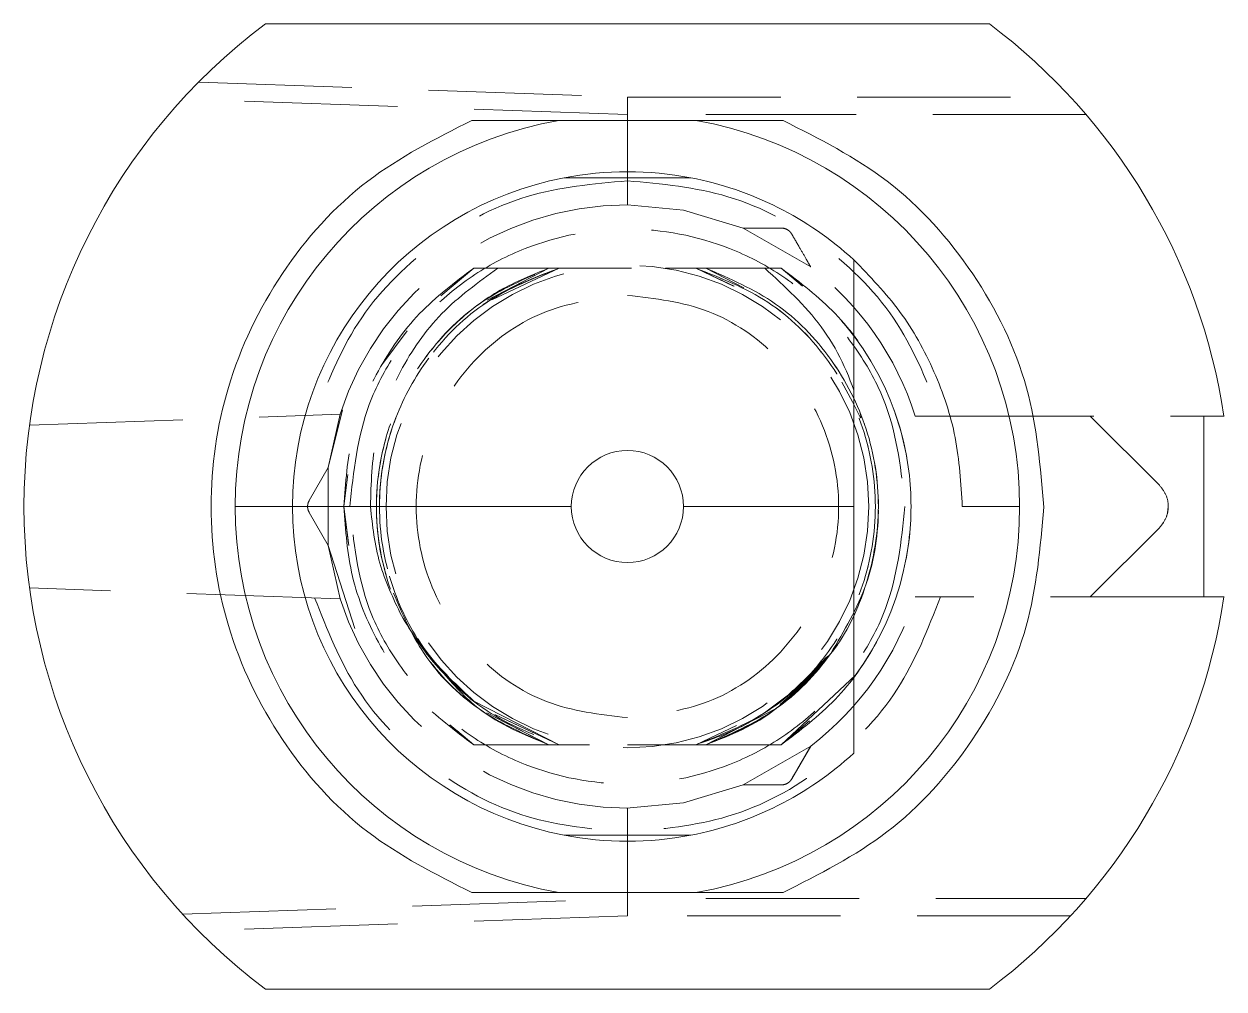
# Model space of a CAD drawing. Header units: millimetres. Extents: x -17 to 589, y 5 to 415.
# Drawn here: x 134.16 to 144.1, y 316.99 to 324.99 of the extents above; entities that cross this region are included whole.
import ezdxf

# ---------------------------------------------------------------- set-up
doc = ezdxf.new("R2010")
doc.units = ezdxf.units.MM
doc.linetypes.add('HIDDEN', pattern=[1.905, 1.27, -0.635])

msp = doc.modelspace()

# ---------------------------------------------------------------- linework, layer by layer
at = {"color": 7, "linetype": 'Continuous', "lineweight": 15}
for p, q in [((142.1569, 324.9889), (136.1569, 324.9889)), ((144.1004, 321.7389), (143.9319, 321.7389)), ((143.9319, 320.2389), (143.9319, 321.7389)), ((136.3819, 320.9889), (135.9069, 320.9889)), ((136.3819, 320.9889), (138.6922, 320.9889)), ((139.6217, 320.9889), (141.0319, 320.9889)), ((142.4069, 320.9889), (141.9319, 320.9889)), ((144.1004, 320.2389), (143.9319, 320.2389)), ((136.1569, 316.9889), (142.1569, 316.9889))]:
    msp.add_line(p, q, dxfattribs=at)
at = {"color": 7, "linetype": 'HIDDEN', "lineweight": 0}
for p, q in [((135.6044, 324.5074), (139.1569, 324.3833)), ((139.1569, 324.2389), (135.4712, 324.3676)), ((139.1569, 324.2389), (139.1569, 324.3832)), ((139.1569, 324.3832), (142.8282, 324.3832)), ((139.1569, 324.2389), (139.1569, 323.6889)), ((142.9566, 324.2389), (139.8072, 324.2389)), ((139.1569, 323.4889), (139.1569, 323.6889)), ((140.1168, 323.2973), (140.4319, 323.2973)), ((140.6761, 322.9744), (140.1168, 323.2973)), ((137.8834, 322.9639), (137.6099, 322.7347)), ((138.506, 322.9639), (137.8834, 322.9639)), ((138.506, 322.9639), (137.9937, 322.7005)), ((138.0344, 322.7015), (138.5909, 322.9639)), ((138.5909, 322.9639), (138.0344, 322.7015)), ((138.0344, 322.7015), (138.5909, 322.9638)), ((138.5909, 322.9638), (138.0344, 322.7015)), ((138.8417, 322.9639), (138.0843, 322.9639)), ((138.0843, 322.9639), (138.506, 322.9639)), ((139.1904, 322.9639), (138.8417, 322.9639)), ((140.4305, 322.9639), (139.4722, 322.9639)), ((139.7229, 322.9639), (140.0402, 322.8143)), ((140.0359, 322.8164), (139.7229, 322.9639)), ((140.1578, 322.9639), (139.8078, 322.9639)), ((139.8078, 322.9639), (140.1578, 322.9639)), ((140.1227, 322.802), (139.8078, 322.9639)), ((140.6087, 322.8145), (140.4305, 322.9639)), ((137.3324, 322.4455), (137.1218, 322.1639)), ((136.797, 321.7897), (136.6779, 321.3118)), ((134.2027, 321.6639), (136.7768, 321.7538)), ((136.6779, 321.3118), (136.7768, 321.7538)), ((141.7507, 321.7389), (143.9319, 321.7389)), ((142.9918, 321.7389), (143.565, 321.1657)), ((136.5203, 321.0389), (136.6779, 321.3118)), ((136.6779, 321.3118), (136.6779, 320.666)), ((136.8402, 321.2538), (136.8069, 320.9889)), ((136.8069, 320.9889), (136.8475, 320.6652)), ((136.8069, 320.9889), (136.8458, 320.6786)), ((136.6779, 320.666), (136.5203, 320.9389)), ((143.565, 320.8121), (142.9918, 320.2389)), ((136.7768, 320.224), (136.6779, 320.666)), ((136.6779, 320.666), (136.898, 319.9779)), ((136.7768, 320.224), (134.2027, 320.3139)), ((143.9319, 320.2389), (141.7507, 320.2389)), ((141.0461, 319.5913), (140.4305, 319.0139)), ((138.5909, 319.0139), (137.8854, 319.3751)), ((140.3796, 319.3079), (139.8078, 319.0139)), ((140.3795, 319.3078), (139.8078, 319.0139)), ((137.992, 319.2782), (138.506, 319.0139)), ((138.506, 319.0139), (137.992, 319.2782)), ((138.5909, 319.0139), (138.0588, 319.2648)), ((138.0588, 319.2648), (138.5909, 319.0139)), ((138.5909, 319.0139), (138.0589, 319.2648)), ((138.0589, 319.2648), (138.5909, 319.0139)), ((138.0591, 319.2437), (138.506, 319.0139)), ((138.506, 319.0139), (138.0591, 319.2437)), ((138.5909, 319.0139), (138.121, 319.2355)), ((138.1211, 319.2354), (138.5909, 319.0139)), ((140.4305, 319.0139), (140.6665, 319.2117)), ((137.686, 319.1793), (137.8834, 319.0139)), ((137.7441, 319.1306), (137.8834, 319.0139)), ((140.0619, 319.1737), (139.7229, 319.0139)), ((139.7229, 319.0139), (140.0619, 319.1737)), ((139.8078, 319.0139), (140.0489, 319.1378)), ((138.156, 319.0139), (137.8834, 319.0139)), ((137.8834, 319.0139), (138.506, 319.0139)), ((138.5909, 319.0139), (138.8417, 319.0139)), ((139.1569, 319.0139), (139.425, 319.0139)), ((139.2385, 319.0139), (139.4722, 319.0139)), ((139.4722, 319.0139), (139.7229, 319.0139)), ((140.4305, 319.0139), (139.8078, 319.0139)), ((140.1168, 318.6805), (140.6761, 319.0034)), ((140.4305, 319.0139), (140.1578, 319.0139)), ((140.6761, 319.0034), (140.5185, 318.7305)), ((139.1569, 318.2889), (139.1569, 318.4889)), ((138.6325, 318.2639), (138.6325, 318.2639)), ((139.1569, 318.2889), (139.1569, 317.7389)), ((135.4712, 317.6102), (139.1569, 317.7389)), ((139.1569, 317.7389), (139.1569, 317.5945)), ((139.8072, 317.7389), (142.9566, 317.7389)), ((139.1569, 317.5945), (135.6044, 317.4704)), ((142.8282, 317.5946), (139.1569, 317.5946))]:
    msp.add_line(p, q, dxfattribs=at)
at = {"color": 7, "linetype": 'HIDDEN', "lineweight": 0, "flags": 128}
for points in [[(139.1569, 323.4889), (139.6226, 323.4452), (140.1168, 323.2973)], [(137.8834, 322.9639), (137.8834, 322.9639)], [(137.8834, 322.9639), (137.8834, 322.9639)], [(137.8834, 322.9639), (137.8834, 322.9639)], [(137.8834, 322.9639), (137.8834, 322.9639)], [(137.8834, 322.9639), (137.8834, 322.9639)], [(137.8834, 322.9639), (137.8834, 322.9639)], [(137.8834, 322.9639), (137.8834, 322.9639)], [(138.8417, 322.9639), (138.8417, 322.9639)], [(139.4722, 322.9639), (139.4722, 322.9639)], [(140.4305, 322.9639), (140.4305, 322.9639)], [(140.4305, 322.9639), (140.4305, 322.9639)], [(140.4305, 322.9639), (140.4305, 322.9639)], [(140.4305, 322.9639), (140.4305, 322.9639)], [(140.4305, 322.9639), (140.4305, 322.9639)], [(140.4305, 322.9639), (140.4305, 322.9639)], [(140.4305, 322.9639), (140.4305, 322.9639)], [(140.4305, 322.9639), (140.4305, 322.9639)], [(138.1297, 322.7681), (138.1297, 322.7681)], [(137.3777, 322.0161), (137.3777, 322.0161)], [(141.0862, 321.765), (141.0899, 321.7364), (141.09, 321.7275), (141.0898, 321.7262), (141.0894, 321.7253), (141.0893, 321.7252), (141.0892, 321.7251), (141.0892, 321.7251), (141.0891, 321.7251), (141.0891, 321.7251), (141.0891, 321.7251), (141.0891, 321.7251), (141.0892, 321.7251), (141.0894, 321.7251), (141.0895, 321.7251), (141.0895, 321.7251), (141.0895, 321.7251), (141.0895, 321.7251), (141.0895, 321.7251), (141.0894, 321.7251), (141.0892, 321.725), (141.089, 321.725), (141.0889, 321.7249), (141.0889, 321.7249), (141.0889, 321.7249), (141.0888, 321.7249), (141.0888, 321.7249), (141.0888, 321.7249), (141.0885, 321.7249), (141.0881, 321.725), (141.0875, 321.7254), (141.0849, 321.7283), (141.0207, 321.8578), (140.9335, 322.0208)], [(137.8834, 319.0139), (137.8834, 319.0139)], [(138.5909, 319.0139), (138.5909, 319.0139)], [(138.5909, 319.0139), (138.5909, 319.0139)], [(138.5909, 319.0139), (138.5909, 319.0139)], [(138.5909, 319.0139), (138.5909, 319.0139)], [(138.5909, 319.0139), (138.5909, 319.0139)], [(138.5909, 319.0139), (138.5909, 319.0139)], [(138.5909, 319.0139), (138.5909, 319.0139)], [(138.5909, 319.0139), (138.5909, 319.0139)], [(139.7229, 319.0139), (139.7229, 319.0139)], [(139.7229, 319.0139), (139.7229, 319.0139)], [(139.7229, 319.0139), (139.7229, 319.0139)], [(139.7229, 319.0139), (139.7229, 319.0139)], [(139.7229, 319.0139), (139.7229, 319.0139)], [(140.4305, 319.0139), (140.4305, 319.0139)], [(140.1168, 318.6805), (139.6226, 318.5326), (139.1485, 318.4889)]]:
    msp.add_lwpolyline(points, dxfattribs=at)
at = {"color": 7, "linetype": 'HIDDEN', "lineweight": 0}
msp.add_circle((139.1569, 320.9889), 2, dxfattribs=at)
at = {"color": 7, "linetype": 'Continuous', "lineweight": 15}
for radius, start, end in [(5, 126.8699, 233.1301), (5, 8.62693, 53.1301), (3.25, 100.06327, 180), (3.25, 0, 79.93673), (2.775, 79.10668, 100.89376), (2.775, 100.89295, 180), (2.775, 47.49336, 79.10705), (0.4648, 0, 180), (3.25, 180, 259.93673), (2.775, 180, 259.10705), (0.4648, 180, 0), (3.25, 280.06327, 0), (5, 306.8699, 351.37307), (2.775, 280.89324, 312.50663), (2.775, 259.10676, 280.89295)]:
    msp.add_arc((139.1569, 320.9889), radius, start, end, dxfattribs=at)
at = {"color": 7, "linetype": 'HIDDEN', "lineweight": 0}
for radius, start, end in [(2.5, 90, 162.18431), (2.35, 323.50581, 57.18508), (2.5, 17.4576, 52.57976), (2.5, 197.81569, 270), (2.5, 307.42024, 342.5424)]:
    msp.add_arc((139.1569, 320.9889), radius, start, end, dxfattribs=at)
at = {"color": 7, "linetype": 'Continuous', "lineweight": 15}
for points, knots in [([(137.8675, 317.7889), (137.5685, 317.9398), (136.9568, 318.2486), (136.2548, 319.0319), (135.8063, 319.9716), (135.6584, 320.9889), (135.8063, 322.0062), (136.2548, 322.9459), (136.9568, 323.7292), (137.5685, 324.038), (137.8675, 324.1889)], [0, 0, 0, 0, 0.122204, 0.25, 0.377796, 0.5, 0.622204, 0.75, 0.877796, 1, 1, 1, 1]), ([(138.589, 324.1889), (138.5885, 324.1889), (138.5873, 324.1889), (138.5756, 324.1889), (138.5322, 324.1889), (138.3357, 324.1889), (138.1017, 324.1889), (137.9055, 324.1889), (137.8675, 324.1889)], [0, 0, 0, 0, 0.016929, 0.039301, 0.081695, 0.236198, 0.852157, 1, 1, 1, 1]), ([(139.7248, 324.1889), (139.5489, 324.1889), (139.1965, 324.1889), (138.8033, 324.1889), (138.6109, 324.1889), (138.589, 324.1889)], [0, 0, 0, 0, 0.4691002, 0.9396132, 1, 1, 1, 1]), ([(140.4463, 324.1889), (140.3118, 324.1889), (140.138, 324.1889), (139.9437, 324.1889), (139.8631, 324.1889), (139.8091, 324.1889), (139.7695, 324.1889), (139.7433, 324.1889), (139.7293, 324.1889), (139.7252, 324.1889), (139.7249, 324.1889), (139.7248, 324.1889)], [0, 0, 0, 0, 0.52193, 0.674707, 0.779637, 0.851731, 0.901665, 0.954566, 0.975881, 0.993094, 1, 1, 1, 1]), ([(140.4463, 324.1889), (140.746, 324.0377), (141.3592, 323.7284), (142.0572, 322.9435), (142.5228, 322.0018), (142.5793, 321.3174), (142.6069, 320.9829)], [0, 0, 0, 0, 0.24439, 0.5, 0.75561, 1, 1, 1, 1]), ([(139.6813, 323.7139), (139.3912, 323.7139), (139.0381, 323.7139), (138.694, 323.7139), (138.6325, 323.7139)], [0, 0, 0, 0, 0.821497, 1, 1, 1, 1]), ([(141.0319, 320.9889), (141.0319, 321.1838), (141.0319, 321.6882), (141.0319, 322.37), (141.0319, 322.819), (141.0319, 323.0346)], [0, 0, 0, 0, 0.246526, 0.63814, 1, 1, 1, 1]), ([(141.9319, 320.9889), (141.9205, 321.1807), (141.8977, 321.5642), (141.7129, 322.1134), (141.4329, 322.6206), (141.1656, 322.8966), (141.0319, 323.0346)], [0, 0, 0, 0, 0.25, 0.5, 0.75, 1, 1, 1, 1]), ([(142.6069, 320.9829), (142.5783, 320.6494), (142.5197, 319.9671), (142.0535, 319.0294), (141.3566, 318.2478), (140.7452, 317.9396), (140.4463, 317.7889)], [0, 0, 0, 0, 0.244424, 0.5, 0.755576, 1, 1, 1, 1]), ([(141.0319, 318.9432), (141.0319, 319.3808), (141.0319, 319.9837), (141.0319, 320.7726), (141.0319, 320.9889)], [0, 0, 0, 0, 0.725757, 1, 1, 1, 1]), ([(138.6325, 318.2639), (138.9226, 318.2639), (139.2757, 318.2639), (139.6199, 318.2639), (139.6813, 318.2639)], [0, 0, 0, 0, 0.821486, 1, 1, 1, 1]), ([(138.589, 317.7889), (138.5885, 317.7889), (138.5873, 317.7889), (138.5756, 317.7889), (138.5322, 317.7889), (138.3357, 317.7889), (138.1017, 317.7889), (137.9055, 317.7889), (137.8675, 317.7889)], [0, 0, 0, 0, 0.0169294, 0.0393005, 0.081695, 0.2361978, 0.8521567, 1, 1, 1, 1]), ([(139.7248, 317.7889), (139.5489, 317.7889), (139.1965, 317.7889), (138.8033, 317.7889), (138.6109, 317.7889), (138.589, 317.7889)], [0, 0, 0, 0, 0.4691, 0.939613, 1, 1, 1, 1]), ([(140.4463, 317.7889), (140.3118, 317.7889), (140.138, 317.7889), (139.9437, 317.7889), (139.8631, 317.7889), (139.8091, 317.7889), (139.7695, 317.7889), (139.7433, 317.7889), (139.7293, 317.7889), (139.7252, 317.7889), (139.7249, 317.7889), (139.7248, 317.7889)], [0, 0, 0, 0, 0.5219302, 0.6747067, 0.7796367, 0.8517307, 0.9016652, 0.9545658, 0.9758811, 0.9930943, 1, 1, 1, 1])]:
    msp.add_open_spline(points, degree=3, knots=knots, dxfattribs=at)
at = {"color": 7, "linetype": 'HIDDEN', "lineweight": 0}
for points, knots in [([(139.1569, 323.6889), (138.8749, 323.6632), (138.2958, 323.6105), (137.5112, 323.1846), (136.8822, 322.551), (136.6691, 322.0099), (136.5654, 321.7464)], [0, 0, 0, 0, 0.2434225, 0.5, 0.7565775, 1, 1, 1, 1]), ([(139.1569, 323.6889), (139.4395, 323.6631), (140.02, 323.6101), (140.806, 323.1824), (141.4353, 322.5461), (141.6474, 322.0032), (141.7507, 321.7389)], [0, 0, 0, 0, 0.243392, 0.5, 0.756608, 1, 1, 1, 1]), ([(136.8569, 320.9889), (136.8878, 321.2781), (136.9355, 321.7246), (137.2218, 322.2608), (137.519, 322.6262), (137.885, 322.9254), (138.421, 323.2027), (139.1569, 323.3447), (139.8927, 323.2027), (140.4287, 322.9255), (140.7946, 322.6264), (141.0919, 322.2609), (141.3783, 321.7248), (141.426, 321.2781), (141.4569, 320.9889)], [0, 0, 0, 0, 0.119721, 0.184824, 0.25, 0.315102, 0.380279, 0.5, 0.619721, 0.684824, 0.75, 0.815102, 0.880279, 1, 1, 1, 1]), ([(140.4319, 323.2973), (140.3499, 323.2973), (140.2415, 323.2973), (140.1451, 323.2973), (140.1204, 323.2973), (140.118, 323.2973), (140.1168, 323.2973)], [0, 0, 0, 0, 0.638677, 0.843739, 0.924999, 1, 1, 1, 1]), ([(140.4319, 323.2973), (140.4406, 323.2966), (140.458, 323.2953), (140.4824, 323.2847), (140.5038, 323.2689), (140.5136, 323.2545), (140.5185, 323.2473)], [0, 0, 0, 0, 0.250801, 0.5, 0.7492, 1, 1, 1, 1]), ([(140.5185, 323.2473), (140.5144, 323.2538), (140.5089, 323.2626), (140.4954, 323.2748), (140.488, 323.2801), (140.4825, 323.2836), (140.4766, 323.2868), (140.4681, 323.2907), (140.4504, 323.2966), (140.4398, 323.297), (140.4319, 323.2973)], [0, 0, 0, 0, 0.300148, 0.406676, 0.452606, 0.495873, 0.540099, 0.586724, 0.694539, 1, 1, 1, 1]), ([(140.6761, 322.9744), (140.6755, 322.9754), (140.6743, 322.9775), (140.6619, 322.9989), (140.6318, 323.0511), (140.5815, 323.1382), (140.5406, 323.209), (140.5185, 323.2473)], [0, 0, 0, 0, 0.074114, 0.154923, 0.35991, 0.65372, 1, 1, 1, 1]), ([(138.0843, 322.9639), (137.9214, 322.8467), (137.5977, 322.6139), (137.2569, 322.1209), (137.0432, 321.5695), (137.0329, 321.1815), (137.0278, 320.9889)], [0, 0, 0, 0, 0.255054, 0.506739, 0.755054, 1, 1, 1, 1]), ([(138.506, 322.9639), (138.3688, 322.9091), (138.0943, 322.7995), (137.7383, 322.5295), (137.4443, 322.1964), (137.2282, 321.8071), (137.0985, 321.3812), (137.0633, 320.9382), (137.1166, 320.4947), (137.2285, 320.2211), (137.2845, 320.0843)], [0, 0, 0, 0, 0.125, 0.25, 0.375, 0.5, 0.625, 0.75, 0.875, 1, 1, 1, 1]), ([(138.506, 319.0139), (138.3061, 319.1006), (137.9062, 319.2741), (137.445, 319.7524), (137.1457, 320.3372), (137.0433, 320.9889), (137.1457, 321.6405), (137.445, 322.2254), (137.9062, 322.7037), (138.3061, 322.8772), (138.506, 322.9639)], [0, 0, 0, 0, 0.125, 0.25, 0.375, 0.5, 0.625, 0.75, 0.875, 1, 1, 1, 1]), ([(137.8854, 319.3751), (137.7471, 319.5032), (137.4704, 319.7593), (137.2071, 320.2678), (137.0829, 320.8217), (137.1157, 321.3902), (137.3005, 321.9288), (137.6252, 322.3944), (138.0614, 322.7654), (138.4144, 322.8977), (138.5909, 322.9639)], [0, 0, 0, 0, 0.125, 0.25, 0.375001, 0.500001, 0.625001, 0.750001, 0.875, 1, 1, 1, 1]), ([(138.5909, 322.9639), (138.3841, 322.883), (137.9704, 322.7212), (137.4882, 322.2447), (137.1743, 321.6529), (137.0665, 320.9889), (137.1743, 320.3249), (137.4882, 319.7331), (137.9704, 319.2567), (138.3841, 319.0948), (138.5909, 319.0139)], [0, 0, 0, 0, 0.125, 0.25, 0.375, 0.5, 0.625, 0.75, 0.875, 1, 1, 1, 1]), ([(138.5909, 322.9639), (138.5906, 322.9639), (138.5898, 322.9639), (138.583, 322.9639), (138.5563, 322.9639), (138.5279, 322.9639), (138.506, 322.9639)], [0, 0, 0, 0, 0.068863, 0.145381, 0.344814, 1, 1, 1, 1]), ([(138.5909, 322.9639), (138.5906, 322.9639), (138.5898, 322.9639), (138.5829, 322.9639), (138.5563, 322.9639), (138.5278, 322.9639), (138.506, 322.9639)], [0, 0, 0, 0, 0.068947, 0.145569, 0.345136, 1, 1, 1, 1]), ([(138.506, 322.9639), (138.5277, 322.9639), (138.5558, 322.9639), (138.583, 322.9639), (138.5898, 322.9639), (138.5906, 322.9639), (138.5909, 322.9639)], [0, 0, 0, 0, 0.6595874, 0.8554208, 0.9305688, 1, 1, 1, 1]), ([(139.8078, 322.9639), (139.7862, 322.9639), (139.7581, 322.9639), (139.7309, 322.9639), (139.724, 322.9639), (139.7233, 322.9639), (139.7229, 322.9639)], [0, 0, 0, 0, 0.6593264, 0.8552765, 0.9305099, 1, 1, 1, 1]), ([(139.7229, 322.9639), (139.7233, 322.9639), (139.724, 322.9639), (139.7309, 322.9639), (139.7575, 322.9639), (139.786, 322.9639), (139.8078, 322.9639)], [0, 0, 0, 0, 0.06884, 0.145314, 0.344679, 1, 1, 1, 1]), ([(139.8078, 322.9639), (139.7862, 322.9639), (139.7581, 322.9639), (139.7309, 322.9639), (139.724, 322.9639), (139.7233, 322.9639), (139.7229, 322.9639)], [0, 0, 0, 0, 0.659561, 0.855379, 0.930537, 1, 1, 1, 1]), ([(139.7229, 322.9639), (139.9298, 322.883), (140.3435, 322.7212), (140.8257, 322.2446), (141.1396, 321.6529), (141.2473, 320.9889), (141.1396, 320.3249), (140.8257, 319.7332), (140.3435, 319.2566), (139.9298, 319.0948), (139.7229, 319.0139)], [0, 0, 0, 0, 0.125, 0.25, 0.375, 0.5, 0.625, 0.75, 0.875, 1, 1, 1, 1]), ([(139.7229, 319.0139), (139.9298, 319.0948), (140.3435, 319.2566), (140.8257, 319.7332), (141.1396, 320.3249), (141.2473, 320.9889), (141.1396, 321.6529), (140.8257, 322.2446), (140.3435, 322.7212), (139.9298, 322.883), (139.7229, 322.9639)], [0, 0, 0, 0, 0.125, 0.25, 0.375, 0.5, 0.625, 0.75, 0.875, 1, 1, 1, 1]), ([(139.7229, 322.9638), (139.9297, 322.8829), (140.3434, 322.7211), (140.8256, 322.2446), (141.1395, 321.6529), (141.2473, 320.9889), (141.1395, 320.3249), (140.8256, 319.7332), (140.3434, 319.2567), (139.9297, 319.0949), (139.7229, 319.0139)], [0, 0, 0, 0, 0.125, 0.2499999, 0.3749997, 0.4999996, 0.6249996, 0.7499996, 0.8749997, 1, 1, 1, 1]), ([(139.7229, 319.0139), (139.9297, 319.0949), (140.3434, 319.2567), (140.8256, 319.7332), (141.1395, 320.3249), (141.2473, 320.9889), (141.1395, 321.6529), (140.8256, 322.2446), (140.3434, 322.7211), (139.9297, 322.8829), (139.7229, 322.9638)], [0, 0, 0, 0, 0.125, 0.25, 0.375, 0.5, 0.625, 0.75, 0.875, 1, 1, 1, 1]), ([(139.7229, 322.9638), (139.9297, 322.8829), (140.3434, 322.7211), (140.8256, 322.2446), (141.1395, 321.6529), (141.2473, 320.9889), (141.1395, 320.3249), (140.8256, 319.7332), (140.3434, 319.2567), (139.9297, 319.0949), (139.7229, 319.0139)], [0, 0, 0, 0, 0.125, 0.25, 0.375, 0.5, 0.625, 0.75, 0.875, 1, 1, 1, 1]), ([(139.7229, 319.0139), (139.9297, 319.0949), (140.3434, 319.2567), (140.8256, 319.7332), (141.1395, 320.3249), (141.2473, 320.9889), (141.1395, 321.6529), (140.8256, 322.2446), (140.3434, 322.7211), (139.9297, 322.8829), (139.7229, 322.9638)], [0, 0, 0, 0, 0.125, 0.25, 0.375, 0.5, 0.625, 0.75, 0.875, 1, 1, 1, 1]), ([(140.5323, 319.459), (140.6416, 319.5576), (140.9124, 319.802), (141.1646, 320.3414), (141.2715, 320.9878), (141.1679, 321.6409), (140.8689, 322.2253), (140.4076, 322.7038), (140.0078, 322.8772), (139.8078, 322.9639)], [0, 0, 0, 0, 0.101378, 0.251148, 0.400918, 0.550689, 0.700459, 0.85023, 1, 1, 1, 1]), ([(139.8078, 322.9639), (140.0078, 322.8772), (140.4076, 322.7038), (140.8689, 322.2253), (141.1678, 321.6409), (141.2718, 320.9875), (141.1635, 320.3424), (140.93, 319.8294), (140.6854, 319.6053), (140.601, 319.528)], [0, 0, 0, 0, 0.153218, 0.306436, 0.459655, 0.612873, 0.766091, 0.919309, 1, 1, 1, 1]), ([(139.8078, 319.0139), (140.0077, 319.1006), (140.4076, 319.2741), (140.8688, 319.7524), (141.1681, 320.3372), (141.2705, 320.9889), (141.1681, 321.6405), (140.8688, 322.2254), (140.4076, 322.7037), (140.0077, 322.8772), (139.8078, 322.9639)], [0, 0, 0, 0, 0.1249999, 0.2499999, 0.3749998, 0.4999998, 0.6249998, 0.7499998, 0.8749999, 1, 1, 1, 1]), ([(139.8078, 322.9639), (140.0077, 322.8772), (140.4076, 322.7038), (140.8689, 322.2253), (141.1679, 321.6408), (141.2714, 320.9878), (141.1647, 320.3413), (140.9099, 319.798), (140.6353, 319.5507), (140.5224, 319.449)], [0, 0, 0, 0, 0.149287, 0.298575, 0.447862, 0.59715, 0.746437, 0.895724, 1, 1, 1, 1]), ([(140.8418, 319.7701), (140.953, 319.9576), (141.1753, 320.3325), (141.2686, 320.9902), (141.1686, 321.6402), (140.8687, 322.2255), (140.4076, 322.7037), (140.0078, 322.8772), (139.8078, 322.9639)], [0, 0, 0, 0, 0.1666667, 0.3333333, 0.5, 0.6666666, 0.8333333, 1, 1, 1, 1]), ([(139.8078, 322.9639), (140.0077, 322.8772), (140.4076, 322.7037), (140.8688, 322.2253), (141.168, 321.6408), (141.2711, 320.9881), (141.166, 320.3402), (140.8845, 319.7579), (140.5719, 319.4809), (140.4223, 319.3484)], [0, 0, 0, 0, 0.144563, 0.289127, 0.43369, 0.578253, 0.722817, 0.86738, 1, 1, 1, 1]), ([(140.2959, 322.9639), (140.4627, 322.8112), (140.7965, 322.5057), (141.0106, 322.0533), (141.0768, 321.8006), (141.0862, 321.765)], [0, 0, 0, 0, 0.461832, 0.924144, 1, 1, 1, 1]), ([(141.7507, 321.7389), (141.7229, 321.7389), (141.6677, 321.7389), (141.5995, 321.7389), (141.5504, 321.7389), (141.5447, 321.7389), (141.5418, 321.7389)], [0, 0, 0, 0, 0.25862, 0.513617, 0.75609, 1, 1, 1, 1]), ([(141.4569, 320.9889), (141.426, 320.6997), (141.3783, 320.2532), (141.092, 319.717), (140.7949, 319.3516), (140.4288, 319.0524), (139.8928, 318.7751), (139.1569, 318.6331), (138.4212, 318.7751), (137.8852, 319.0523), (137.5192, 319.3514), (137.2219, 319.7169), (136.9355, 320.253), (136.8878, 320.6997), (136.8569, 320.9889)], [0, 0, 0, 0, 0.119721, 0.184824, 0.25, 0.315102, 0.380279, 0.5, 0.619721, 0.684824, 0.75, 0.815102, 0.880279, 1, 1, 1, 1]), ([(137.2845, 320.0843), (137.2164, 320.227), (137.0795, 320.5139), (137.0451, 320.8299), (137.0278, 320.9889)], [0, 0, 0, 0, 0.497063, 1, 1, 1, 1]), ([(136.5654, 320.2314), (136.6691, 319.9679), (136.8822, 319.4268), (137.5112, 318.7932), (138.2958, 318.3673), (138.8749, 318.3146), (139.1569, 318.2889)], [0, 0, 0, 0, 0.243423, 0.5, 0.756577, 1, 1, 1, 1]), ([(137.2174, 320.2718), (137.2926, 320.099), (137.4545, 319.727), (137.9091, 319.2752), (138.307, 319.101), (138.506, 319.0139)], [0, 0, 0, 0, 0.302544, 0.651272, 1, 1, 1, 1]), ([(141.7507, 320.2389), (141.6474, 319.9746), (141.4353, 319.4317), (140.806, 318.7954), (140.02, 318.3677), (139.4395, 318.3147), (139.1569, 318.2889)], [0, 0, 0, 0, 0.243392, 0.5, 0.756608, 1, 1, 1, 1]), ([(141.7507, 320.2389), (141.7229, 320.2389), (141.6678, 320.2389), (141.5996, 320.2389), (141.5504, 320.2389), (141.5447, 320.2389), (141.5418, 320.2389)], [0, 0, 0, 0, 0.2581054, 0.5125954, 0.7555938, 1, 1, 1, 1]), ([(137.2845, 320.0843), (137.367, 319.9502), (137.5313, 319.6833), (137.7678, 319.4775), (137.8854, 319.3751)], [0, 0, 0, 0, 0.502467, 1, 1, 1, 1]), ([(140.8287, 319.7521), (140.6872, 319.5895), (140.4041, 319.2643), (140.0066, 319.0974), (139.8078, 319.0139)], [0, 0, 0, 0, 0.5, 1, 1, 1, 1]), ([(140.4916, 319.427), (140.5837, 319.5136), (140.6919, 319.6153), (140.796, 319.7288), (140.8179, 319.7484), (140.8249, 319.7522), (140.8272, 319.7526), (140.8281, 319.7524), (140.8285, 319.7522), (140.8287, 319.7521)], [0, 0, 0, 0, 0.805359, 0.945967, 0.982692, 0.993233, 0.996919, 0.998502, 1, 1, 1, 1]), ([(138.506, 319.0139), (138.302, 319.0966), (137.9575, 319.2364), (137.7137, 319.5139), (137.6143, 319.6271)], [0, 0, 0, 0, 0.5921104, 1, 1, 1, 1]), ([(140.601, 319.528), (140.5319, 319.4513), (140.3167, 319.2127), (140.0136, 319.0943), (139.8078, 319.0139)], [0, 0, 0, 0, 0.321279, 1, 1, 1, 1]), ([(139.7229, 319.0139), (139.8621, 319.0621), (140.1406, 319.1585), (140.3746, 319.3375), (140.4916, 319.427)], [0, 0, 0, 0, 0.5000007, 1, 1, 1, 1]), ([(138.5909, 319.0139), (138.5906, 319.0139), (138.5898, 319.0139), (138.5829, 319.0139), (138.5563, 319.0139), (138.5278, 319.0139), (138.506, 319.0139)], [0, 0, 0, 0, 0.0688677, 0.1454157, 0.3449093, 1, 1, 1, 1]), ([(138.506, 319.0139), (138.5277, 319.0139), (138.5557, 319.0139), (138.583, 319.0139), (138.5898, 319.0139), (138.5906, 319.0139), (138.5909, 319.0139)], [0, 0, 0, 0, 0.659358, 0.855274, 0.930498, 1, 1, 1, 1]), ([(138.5909, 319.0139), (138.5906, 319.0139), (138.5898, 319.0139), (138.5829, 319.0139), (138.5563, 319.0139), (138.5278, 319.0139), (138.506, 319.0139)], [0, 0, 0, 0, 0.068948, 0.145582, 0.345171, 1, 1, 1, 1]), ([(139.7229, 319.0139), (139.7233, 319.0139), (139.7241, 319.0139), (139.7309, 319.0139), (139.7575, 319.0139), (139.786, 319.0139), (139.8078, 319.0139)], [0, 0, 0, 0, 0.068898, 0.145453, 0.344929, 1, 1, 1, 1]), ([(139.8078, 319.0139), (139.7862, 319.0139), (139.7581, 319.0139), (139.7309, 319.0139), (139.724, 319.0139), (139.7233, 319.0139), (139.7229, 319.0139)], [0, 0, 0, 0, 0.659471, 0.855328, 0.930516, 1, 1, 1, 1]), ([(140.5185, 318.7305), (140.5596, 318.8016), (140.6137, 318.8954), (140.662, 318.979), (140.6743, 319.0003), (140.6755, 319.0024), (140.6761, 319.0034)], [0, 0, 0, 0, 0.638721, 0.843752, 0.925004, 1, 1, 1, 1]), ([(140.5185, 318.7305), (140.5136, 318.7233), (140.5038, 318.7089), (140.4824, 318.693), (140.458, 318.6825), (140.4406, 318.6812), (140.4319, 318.6805)], [0, 0, 0, 0, 0.250801, 0.5, 0.7492, 1, 1, 1, 1]), ([(140.4319, 318.6805), (140.4396, 318.6808), (140.45, 318.6812), (140.4673, 318.6868), (140.4756, 318.6905), (140.4814, 318.6936), (140.4871, 318.697), (140.4947, 318.7025), (140.5087, 318.7149), (140.5144, 318.7239), (140.5185, 318.7305)], [0, 0, 0, 0, 0.300148, 0.406676, 0.452606, 0.495873, 0.540099, 0.586724, 0.694539, 1, 1, 1, 1]), ([(140.4319, 318.6805), (140.3499, 318.6805), (140.2415, 318.6805), (140.1451, 318.6805), (140.1204, 318.6805), (140.118, 318.6805), (140.1168, 318.6805)], [0, 0, 0, 0, 0.6387178, 0.8437471, 0.9250006, 1, 1, 1, 1])]:
    msp.add_open_spline(points, degree=3, knots=knots, dxfattribs=at)
for points in [[(137.8834, 322.9639), (137.7267, 322.8461), (137.4132, 322.6105), (137.0747, 322.1238), (136.8491, 321.5756), (136.821, 321.1845), (136.8069, 320.9889)], [(137.8834, 322.9639), (137.7267, 322.8461), (137.4132, 322.6105), (137.0747, 322.1238), (136.8491, 321.5756), (136.821, 321.1845), (136.8069, 320.9889)], [(140.4305, 319.0139), (140.587, 319.1317), (140.9002, 319.3673), (141.2409, 319.854), (141.4582, 320.4022), (141.5313, 320.9889), (141.4582, 321.5756), (141.2409, 322.1238), (140.9002, 322.6105), (140.587, 322.8461), (140.4305, 322.9639)], [(139.1569, 319.2389), (138.9279, 319.2652), (138.4698, 319.3178), (137.8873, 319.7225), (137.498, 320.301), (137.3614, 320.9889), (137.498, 321.6768), (137.8873, 322.2553), (138.4698, 322.66), (138.9279, 322.7126), (139.1569, 322.7389)], [(139.1569, 322.7389), (139.386, 322.7126), (139.8441, 322.66), (140.4266, 322.2553), (140.8158, 321.6768), (140.9525, 320.9889), (140.8158, 320.301), (140.4266, 319.7225), (139.8441, 319.3178), (139.386, 319.2652), (139.1569, 319.2389)], [(143.565, 321.1657), (143.5855, 321.1399), (143.6265, 321.0882), (143.6441, 320.9889), (143.6265, 320.8896), (143.5855, 320.8379), (143.565, 320.8121)], [(136.5203, 320.9389), (136.5165, 320.9468), (136.5089, 320.9626), (136.5059, 320.9889), (136.5089, 321.0152), (136.5165, 321.031), (136.5203, 321.0389)], [(136.8069, 320.9889), (136.821, 320.7933), (136.8491, 320.4022), (137.0747, 319.854), (137.4132, 319.3673), (137.7267, 319.1317), (137.8834, 319.0139)], [(136.8069, 320.9889), (136.821, 320.7933), (136.8491, 320.4022), (137.0747, 319.854), (137.4132, 319.3673), (137.7267, 319.1317), (137.8834, 319.0139)], [(143.565, 320.8121), (143.586, 320.8379), (143.628, 320.8896), (143.6348, 320.9558), (143.6382, 320.9889)], [(139.7229, 319.0139), (139.8621, 319.0621), (140.1406, 319.1585), (140.3746, 319.3375), (140.4916, 319.427)]]:
    msp.add_open_spline(points, degree=3, dxfattribs=at)

doc.saveas('drawing.dxf')
